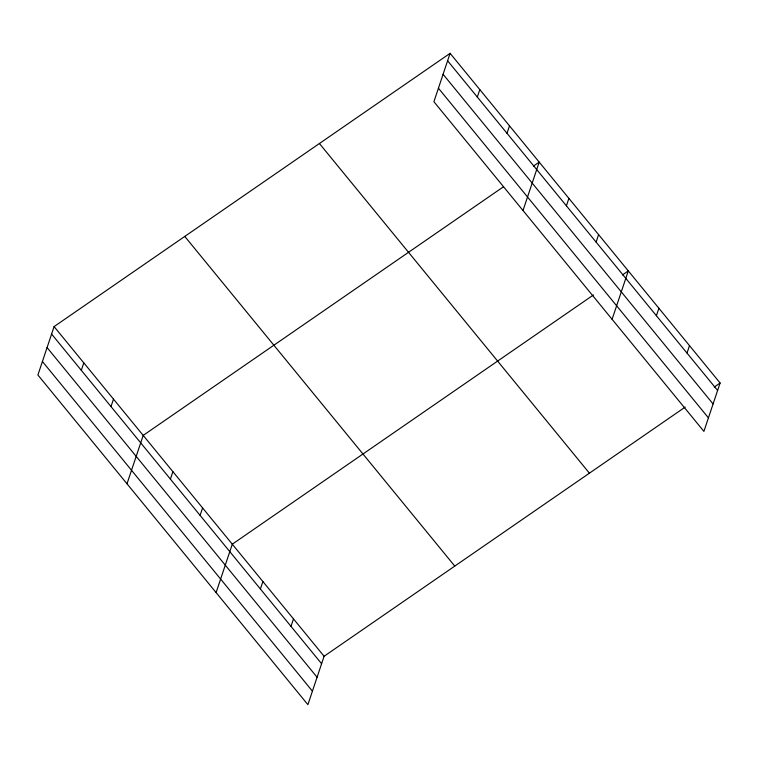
<?xml version="1.0" encoding="UTF-8"?>
<svg xmlns="http://www.w3.org/2000/svg" width="758" height="758" viewBox="0 0 758 758"><rect width="100%" height="100%" fill="white"/><g stroke="black" fill="none" stroke-linecap="round" stroke-linejoin="round"><path stroke-width="1.14" d="M450.1 53.325L433.908 101.724L703.907 431.397L720.1 382.998L450.1 53.325L54.093 326.603L37.9 375.002L307.9 704.675L324.092 656.276L685.251 407.046M81.305 370.311L83.797 362.874M111 406.582L113.492 399.134M127.003 483.794L143.196 435.395L503.388 186.838M170.398 479.103L172.89 471.666M200.103 515.374L202.594 507.926M216.096 592.585L232.289 544.187L593.448 294.957M260.401 588.994L262.893 581.547M290.996 626.364L293.488 618.916M477.313 97.033L479.805 89.596M507.007 133.304L509.499 125.856M523.011 210.516L539.203 162.117L533.395 166.125M566.406 205.825L568.898 198.378M596.11 242.096L598.602 234.648M612.104 319.308L628.297 270.909L622.489 274.917M656.409 315.716L658.901 308.269M687.013 353.086L689.496 345.639M714.292 387.006L720.1 382.998M447.608 60.773L717.608 390.446M443.089 74.284L713.089 403.957M438.437 88.212L708.427 417.876M319.421 143.508L589.421 473.181M184.772 236.42L454.772 566.093M54.093 326.603L324.092 656.276M51.601 334.051L321.6 663.724M47.081 347.562L317.081 677.235M42.42 361.49L312.419 691.163"/></g></svg>
